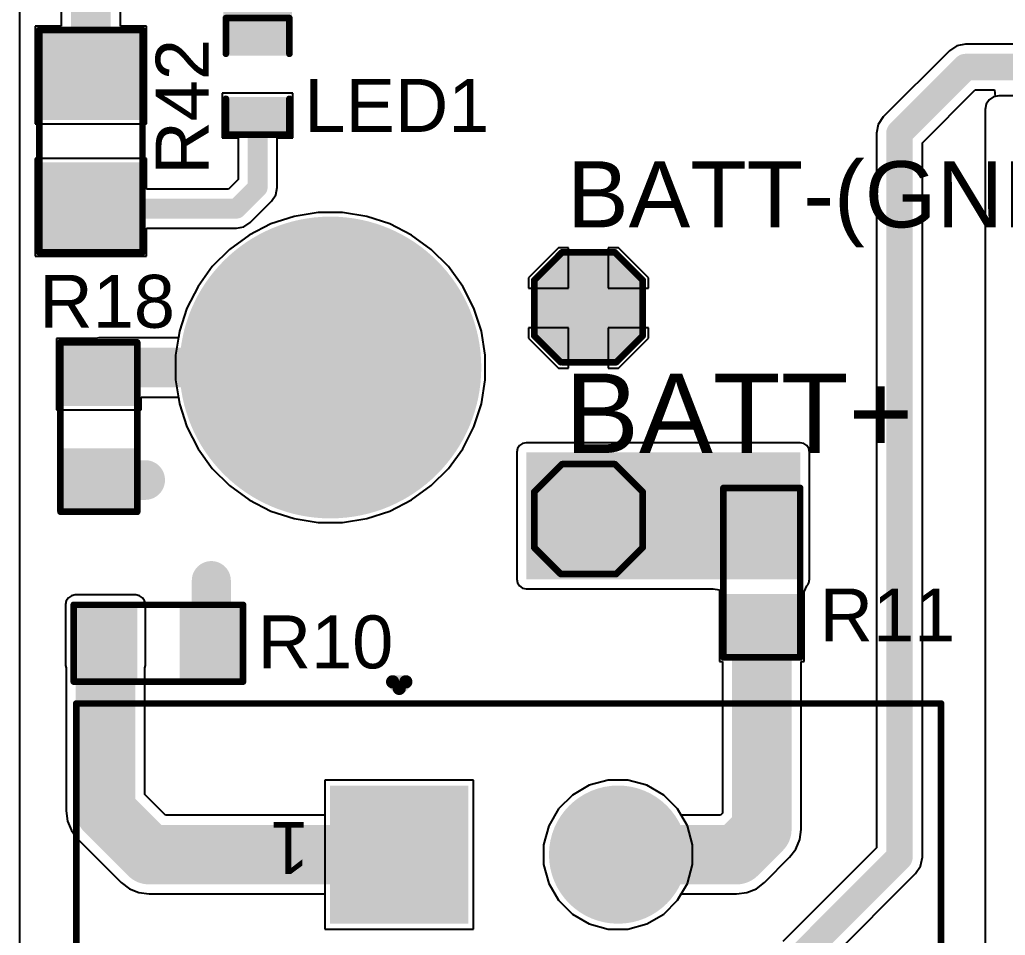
# Model space of a CAD drawing. Header units: millimetres. Extents: x 0 to 215, y 0 to 215.
# Drawn here: x 0.01 to 0.755, y 0.626 to 1.318 of the extents above; entities that cross this region are included whole.
import ezdxf

# ---------------------------------------------------------------- set-up
doc = ezdxf.new("R2010")
doc.units = ezdxf.units.MM
doc.header["$MEASUREMENT"] = 0
for name, color, linetype in [('BottomLayer', 5, 'Continuous'), ('BottomSolder', 6, 'Continuous'), ('MultiLayer', 9, 'Continuous'), ('PadHoleLayer', 156, 'Continuous'), ('TopLayer', 1, 'Continuous'), ('TopOverlay', 2, 'Continuous'), ('TopPaste', 8, 'Continuous'), ('TopSolder', 216, 'Continuous'), ('ViaHoleLayer', 16, 'Continuous')]:
    doc.layers.add(name, color=color, linetype=linetype)
doc.styles.add('Arial', font='', dxfattribs={"height": 0.2})
doc.styles.get('Arial').set_extended_font_data('Arial')

# ---------------------------------------------------------------- blocks, each defined once
blk = doc.blocks.new('0462075004_3')
at = {"layer": 'BottomLayer'}
h = blk.add_hatch(color=5, dxfattribs=at)
edge = h.paths.add_edge_path()
edge.add_arc((-0.08268, 0.07892), 0.04921, 0, 360)
h = blk.add_hatch(color=5, dxfattribs=at)
edge = h.paths.add_edge_path()
edge.add_arc((0.08268, 0.07892), 0.04921, 0, 360)
h = blk.add_hatch(color=5, dxfattribs=at)
edge = h.paths.add_edge_path()
edge.add_arc((-0.08268, -0.08644), 0.04921, 0, 360)
blk.add_hatch(color=5, dxfattribs=at).paths.add_polyline_path([(0.03346, -0.03722), (0.13189, -0.03722), (0.13189, -0.13565), (0.03346, -0.13565)])
at = {"layer": 'BottomSolder'}
h = blk.add_hatch(color=6, dxfattribs=at)
edge = h.paths.add_edge_path()
edge.add_arc((-0.08268, 0.07892), 0.05221, 0, 360)
h = blk.add_hatch(color=6, dxfattribs=at)
edge = h.paths.add_edge_path()
edge.add_arc((0.08268, 0.07892), 0.05221, 0, 360)
h = blk.add_hatch(color=6, dxfattribs=at)
edge = h.paths.add_edge_path()
edge.add_arc((-0.26772, 0.08644), 0.003, 0, 360)
h = blk.add_hatch(color=6, dxfattribs=at)
edge = h.paths.add_edge_path()
edge.add_arc((0.26772, 0.08644), 0.003, 0, 360)
h = blk.add_hatch(color=6, dxfattribs=at)
edge = h.paths.add_edge_path()
edge.add_arc((-0.08268, -0.08644), 0.05221, 0, 360)
blk.add_hatch(color=6, dxfattribs=at).paths.add_polyline_path([(0.03046, -0.03422), (0.13489, -0.03422), (0.13489, -0.13865), (0.03046, -0.13865)])
at = {"layer": 'MultiLayer'}
h = blk.add_hatch(color=9, dxfattribs=at)
edge = h.paths.add_edge_path()
edge.add_arc((-0.08268, 0.07892), 0.04921, 0, 360)
h = blk.add_hatch(color=9, dxfattribs=at)
edge = h.paths.add_edge_path()
edge.add_arc((0.08268, 0.07892), 0.04921, 0, 360)
h = blk.add_hatch(color=9, dxfattribs=at)
edge = h.paths.add_edge_path()
edge.add_arc((-0.08268, -0.08644), 0.04921, 0, 360)
blk.add_hatch(color=9, dxfattribs=at).paths.add_polyline_path([(0.03346, -0.03722), (0.13189, -0.03722), (0.13189, -0.13565), (0.03346, -0.13565)])
at = {"layer": 'PadHoleLayer'}
h = blk.add_hatch(color=156, dxfattribs=at)
edge = h.paths.add_edge_path()
edge.add_arc((-0.26772, 0.08644), 0.05906, 0, 360)
h = blk.add_hatch(color=156, dxfattribs=at)
edge = h.paths.add_edge_path()
edge.add_arc((0.26772, 0.08644), 0.05906, 0, 360)
h = blk.add_hatch(color=156, dxfattribs=at)
edge = h.paths.add_edge_path()
edge.add_arc((-0.08268, 0.07892), 0.03543, 0, 360)
h = blk.add_hatch(color=156, dxfattribs=at)
edge = h.paths.add_edge_path()
edge.add_arc((0.08268, 0.07892), 0.03543, 0, 360)
h = blk.add_hatch(color=156, dxfattribs=at)
edge = h.paths.add_edge_path()
edge.add_arc((-0.08268, -0.08644), 0.03543, 0, 360)
h = blk.add_hatch(color=156, dxfattribs=at)
edge = h.paths.add_edge_path()
edge.add_arc((0.08268, -0.08644), 0.03543, 0, 360)
at = {"layer": 'TopLayer'}
h = blk.add_hatch(color=1, dxfattribs=at)
edge = h.paths.add_edge_path()
edge.add_arc((-0.08268, 0.07892), 0.04921, 0, 360)
h = blk.add_hatch(color=1, dxfattribs=at)
edge = h.paths.add_edge_path()
edge.add_arc((0.08268, 0.07892), 0.04921, 0, 360)
h = blk.add_hatch(color=1, dxfattribs=at)
edge = h.paths.add_edge_path()
edge.add_arc((-0.08268, -0.08644), 0.04921, 0, 360)
blk.add_hatch(color=1, dxfattribs=at).paths.add_polyline_path([(0.03346, -0.03722), (0.13189, -0.03722), (0.13189, -0.13565), (0.03346, -0.13565)])
at = {"layer": 'TopSolder'}
h = blk.add_hatch(color=216, dxfattribs=at)
edge = h.paths.add_edge_path()
edge.add_arc((-0.08268, 0.07892), 0.05221, 0, 360)
h = blk.add_hatch(color=216, dxfattribs=at)
edge = h.paths.add_edge_path()
edge.add_arc((0.08268, 0.07892), 0.05221, 0, 360)
h = blk.add_hatch(color=216, dxfattribs=at)
edge = h.paths.add_edge_path()
edge.add_arc((-0.26772, 0.08644), 0.003, 0, 360)
h = blk.add_hatch(color=216, dxfattribs=at)
edge = h.paths.add_edge_path()
edge.add_arc((0.26772, 0.08644), 0.003, 0, 360)
h = blk.add_hatch(color=216, dxfattribs=at)
edge = h.paths.add_edge_path()
edge.add_arc((-0.08268, -0.08644), 0.05221, 0, 360)
blk.add_hatch(color=216, dxfattribs=at).paths.add_polyline_path([(0.03046, -0.03422), (0.13489, -0.03422), (0.13489, -0.13865), (0.03046, -0.13865)])
at = {"layer": 'TopOverlay'}
for points, const_width in [([(0.32677, 0.23246), (-0.32677, 0.23246)], 0.005), ([(-0.32677, 0.23246), (-0.32677, 0.15833)], 0.005), ([(0.32677, 0.23246), (0.32677, 0.15833)], 0.005), ([(-0.32677, 0.01454), (-0.32677, -0.20061)], 0.005), ([(0.32677, 0.01454), (0.32677, -0.20061)], 0.005), ([(0.32677, -0.20061), (-0.32677, -0.20061)], 0.005), ([(0.08268, -0.212), (0.07768, -0.217)], 0.01), ([(0.08768, -0.217), (0.08268, -0.212)], 0.01), ([(0.08768, -0.217), (0.07768, -0.217)], 0.01)]:
    blk.add_lwpolyline(points, dxfattribs=dict(at, const_width=const_width))
for points, const_width in [([(-0.32802, 0.23246, 1), (-0.32552, 0.23246, 1)], 0.0025), ([(-0.32802, 0.23246, 1), (-0.32552, 0.23246, 1)], 0.0025), ([(0.32552, 0.23246, 1), (0.32802, 0.23246, 1)], 0.0025), ([(0.32552, 0.23246, 1), (0.32802, 0.23246, 1)], 0.0025), ([(-0.32802, 0.15833, 1), (-0.32552, 0.15833, 1)], 0.0025), ([(0.32552, 0.15833, 1), (0.32802, 0.15833, 1)], 0.0025), ([(-0.32802, 0.01454, 1), (-0.32552, 0.01454, 1)], 0.0025), ([(0.32552, 0.01454, 1), (0.32802, 0.01454, 1)], 0.0025), ([(-0.32802, -0.20061, 1), (-0.32552, -0.20061, 1)], 0.0025), ([(-0.32802, -0.20061, 1), (-0.32552, -0.20061, 1)], 0.0025), ([(0.32552, -0.20061, 1), (0.32802, -0.20061, 1)], 0.0025), ([(0.32552, -0.20061, 1), (0.32802, -0.20061, 1)], 0.0025), ([(0.08018, -0.212, 1), (0.08518, -0.212, 1)], 0.005), ([(0.08018, -0.212, 1), (0.08518, -0.212, 1)], 0.005), ([(0.07518, -0.217, 1), (0.08018, -0.217, 1)], 0.005), ([(0.07518, -0.217, 1), (0.08018, -0.217, 1)], 0.005), ([(0.08518, -0.217, 1), (0.09018, -0.217, 1)], 0.005), ([(0.08518, -0.217, 1), (0.09018, -0.217, 1)], 0.005)]:
    blk.add_lwpolyline(points, format="xyb", close=True, dxfattribs=dict(at, const_width=const_width))
blk.add_text('1', height=0.03937, dxfattribs=at).set_placement((0.15087, -0.11113))
blk = doc.blocks.new('R___1206_9')
at = {"layer": 'TopLayer'}
for points in [[(-0.08, 0.035), (-0.02, 0.035), (-0.02, -0.035), (-0.08, -0.035)], [(0.02, 0.035), (0.08, 0.035), (0.08, -0.035), (0.02, -0.035)]]:
    blk.add_hatch(color=1, dxfattribs=at).paths.add_polyline_path(points)
at = {"layer": 'TopPaste'}
for points in [[(-0.08, 0.035), (-0.02, 0.035), (-0.02, -0.035), (-0.08, -0.035)], [(0.02, 0.035), (0.08, 0.035), (0.08, -0.035), (0.02, -0.035)]]:
    blk.add_hatch(color=8, dxfattribs=at).paths.add_polyline_path(points)
at = {"layer": 'TopSolder'}
for points in [[(-0.084, 0.039), (-0.016, 0.039), (-0.016, -0.039), (-0.084, -0.039)], [(0.016, 0.039), (0.084, 0.039), (0.084, -0.039), (0.016, -0.039)]]:
    blk.add_hatch(color=216, dxfattribs=at).paths.add_polyline_path(points)
at = {"layer": 'TopOverlay', "const_width": 0.005}
for points in [[(-0.084, 0.039), (-0.084, -0.039)], [(-0.084, 0.039), (0.084, 0.039)], [(0.084, 0.039), (0.084, -0.039)], [(-0.084, -0.039), (0.084, -0.039)]]:
    blk.add_lwpolyline(points, dxfattribs=at)
at = {"layer": 'TopOverlay', "const_width": 0.0025}
for points in [[(-0.08525, 0.039, 1), (-0.08275, 0.039, 1)], [(-0.08525, 0.039, 1), (-0.08275, 0.039, 1)], [(0.08275, 0.039, 1), (0.08525, 0.039, 1)], [(0.08275, 0.039, 1), (0.08525, 0.039, 1)], [(-0.08525, -0.039, 1), (-0.08275, -0.039, 1)], [(-0.08525, -0.039, 1), (-0.08275, -0.039, 1)], [(0.08275, -0.039, 1), (0.08525, -0.039, 1)], [(0.08275, -0.039, 1), (0.08525, -0.039, 1)]]:
    blk.add_lwpolyline(points, format="xyb", close=True, dxfattribs=at)
blk = doc.blocks.new('R___0805_63')
at = {"layer": 'TopLayer'}
for points in [[(-0.06, 0.025), (-0.02, 0.025), (-0.02, -0.025), (-0.06, -0.025)], [(0.02, 0.025), (0.06, 0.025), (0.06, -0.025), (0.02, -0.025)]]:
    blk.add_hatch(color=1, dxfattribs=at).paths.add_polyline_path(points)
at = {"layer": 'TopPaste'}
for points in [[(-0.06, 0.025), (-0.02, 0.025), (-0.02, -0.025), (-0.06, -0.025)], [(0.02, 0.025), (0.06, 0.025), (0.06, -0.025), (0.02, -0.025)]]:
    blk.add_hatch(color=8, dxfattribs=at).paths.add_polyline_path(points)
at = {"layer": 'TopSolder'}
for points in [[(-0.064, 0.029), (-0.016, 0.029), (-0.016, -0.029), (-0.064, -0.029)], [(0.016, 0.029), (0.064, 0.029), (0.064, -0.029), (0.016, -0.029)]]:
    blk.add_hatch(color=216, dxfattribs=at).paths.add_polyline_path(points)
at = {"layer": 'TopOverlay', "const_width": 0.005}
for points in [[(-0.064, 0.029), (-0.064, -0.029)], [(-0.064, 0.029), (0.064, 0.029)], [(0.064, 0.029), (0.064, -0.029)], [(-0.064, -0.029), (0.064, -0.029)]]:
    blk.add_lwpolyline(points, dxfattribs=at)
at = {"layer": 'TopOverlay', "const_width": 0.0025}
for points in [[(-0.06525, 0.029, 1), (-0.06275, 0.029, 1)], [(-0.06525, 0.029, 1), (-0.06275, 0.029, 1)], [(0.06275, 0.029, 1), (0.06525, 0.029, 1)], [(0.06275, 0.029, 1), (0.06525, 0.029, 1)], [(-0.06525, -0.029, 1), (-0.06275, -0.029, 1)], [(-0.06525, -0.029, 1), (-0.06275, -0.029, 1)], [(0.06275, -0.029, 1), (0.06525, -0.029, 1)], [(0.06275, -0.029, 1), (0.06525, -0.029, 1)]]:
    blk.add_lwpolyline(points, format="xyb", close=True, dxfattribs=at)
blk = doc.blocks.new('R___0805_70')
at = {"layer": 'TopLayer'}
for points in [[(-0.06, 0.025), (-0.02, 0.025), (-0.02, -0.025), (-0.06, -0.025)], [(0.02, 0.025), (0.06, 0.025), (0.06, -0.025), (0.02, -0.025)]]:
    blk.add_hatch(color=1, dxfattribs=at).paths.add_polyline_path(points)
at = {"layer": 'TopPaste'}
for points in [[(-0.06, 0.025), (-0.02, 0.025), (-0.02, -0.025), (-0.06, -0.025)], [(0.02, 0.025), (0.06, 0.025), (0.06, -0.025), (0.02, -0.025)]]:
    blk.add_hatch(color=8, dxfattribs=at).paths.add_polyline_path(points)
at = {"layer": 'TopSolder'}
for points in [[(-0.064, 0.029), (-0.016, 0.029), (-0.016, -0.029), (-0.064, -0.029)], [(0.016, 0.029), (0.064, 0.029), (0.064, -0.029), (0.016, -0.029)]]:
    blk.add_hatch(color=216, dxfattribs=at).paths.add_polyline_path(points)
at = {"layer": 'TopOverlay', "const_width": 0.005}
for points in [[(0.064, 0.029), (-0.064, 0.029)], [(-0.064, -0.029), (-0.064, 0.029)], [(0.064, -0.029), (0.064, 0.029)], [(0.064, -0.029), (-0.064, -0.029)]]:
    blk.add_lwpolyline(points, dxfattribs=at)
at = {"layer": 'TopOverlay', "const_width": 0.0025}
for points in [[(-0.06525, 0.029, 1), (-0.06275, 0.029, 1)], [(-0.06525, 0.029, 1), (-0.06275, 0.029, 1)], [(0.06275, 0.029, 1), (0.06525, 0.029, 1)], [(0.06275, 0.029, 1), (0.06525, 0.029, 1)], [(-0.06525, -0.029, 1), (-0.06275, -0.029, 1)], [(-0.06525, -0.029, 1), (-0.06275, -0.029, 1)], [(0.06275, -0.029, 1), (0.06525, -0.029, 1)], [(0.06275, -0.029, 1), (0.06525, -0.029, 1)]]:
    blk.add_lwpolyline(points, format="xyb", close=True, dxfattribs=at)
blk = doc.blocks.new('R___0805_71')
at = {"layer": 'TopLayer'}
for points in [[(-0.06, 0.025), (-0.02, 0.025), (-0.02, -0.025), (-0.06, -0.025)], [(0.02, 0.025), (0.06, 0.025), (0.06, -0.025), (0.02, -0.025)]]:
    blk.add_hatch(color=1, dxfattribs=at).paths.add_polyline_path(points)
at = {"layer": 'TopPaste'}
for points in [[(-0.06, 0.025), (-0.02, 0.025), (-0.02, -0.025), (-0.06, -0.025)], [(0.02, 0.025), (0.06, 0.025), (0.06, -0.025), (0.02, -0.025)]]:
    blk.add_hatch(color=8, dxfattribs=at).paths.add_polyline_path(points)
at = {"layer": 'TopSolder'}
for points in [[(-0.064, 0.029), (-0.016, 0.029), (-0.016, -0.029), (-0.064, -0.029)], [(0.016, 0.029), (0.064, 0.029), (0.064, -0.029), (0.016, -0.029)]]:
    blk.add_hatch(color=216, dxfattribs=at).paths.add_polyline_path(points)
at = {"layer": 'TopOverlay', "const_width": 0.005}
for points in [[(0.064, 0.029), (-0.064, 0.029)], [(-0.064, 0.029), (-0.064, -0.029)], [(0.064, 0.029), (0.064, -0.029)], [(0.064, -0.029), (-0.064, -0.029)]]:
    blk.add_lwpolyline(points, dxfattribs=at)
at = {"layer": 'TopOverlay', "const_width": 0.0025}
for points in [[(-0.06525, 0.029, 1), (-0.06275, 0.029, 1)], [(-0.06525, 0.029, 1), (-0.06275, 0.029, 1)], [(0.06275, 0.029, 1), (0.06525, 0.029, 1)], [(0.06275, 0.029, 1), (0.06525, 0.029, 1)], [(-0.06525, -0.029, 1), (-0.06275, -0.029, 1)], [(-0.06525, -0.029, 1), (-0.06275, -0.029, 1)], [(0.06275, -0.029, 1), (0.06525, -0.029, 1)], [(0.06275, -0.029, 1), (0.06525, -0.029, 1)]]:
    blk.add_lwpolyline(points, format="xyb", close=True, dxfattribs=at)
blk = doc.blocks.new('4_40_P_______M________H_____89')
at = {"layer": 'BottomLayer'}
h = blk.add_hatch(color=5, dxfattribs=at)
edge = h.paths.add_edge_path()
edge.add_arc((-1.46, 0.86), 0.11, 0, 360)
at = {"layer": 'BottomSolder'}
h = blk.add_hatch(color=6, dxfattribs=at)
edge = h.paths.add_edge_path()
edge.add_arc((-1.46, 0.86), 0.114, 0, 360)
at = {"layer": 'MultiLayer'}
h = blk.add_hatch(color=9, dxfattribs=at)
edge = h.paths.add_edge_path()
edge.add_arc((-1.46, 0.86), 0.11, 0, 360)
at = {"layer": 'PadHoleLayer'}
h = blk.add_hatch(color=156, dxfattribs=at)
edge = h.paths.add_edge_path()
edge.add_arc((-1.46, 0.86), 0.074, 0, 360)
at = {"layer": 'TopLayer'}
h = blk.add_hatch(color=1, dxfattribs=at)
edge = h.paths.add_edge_path()
edge.add_arc((-1.46, 0.86), 0.11, 0, 360)
at = {"layer": 'TopSolder'}
h = blk.add_hatch(color=216, dxfattribs=at)
edge = h.paths.add_edge_path()
edge.add_arc((-1.46, 0.86), 0.114, 0, 360)
blk = doc.blocks.new('LED_0603_93')
at = {"layer": 'TopLayer'}
for points in [[(-0.03937, 0.01969), (-0.01969, 0.01969), (-0.01969, -0.01969), (-0.03937, -0.01969)], [(0.01969, 0.01969), (0.03937, 0.01969), (0.03937, -0.01969), (0.01969, -0.01969)]]:
    blk.add_hatch(color=1, dxfattribs=at).paths.add_polyline_path(points)
at = {"layer": 'TopOverlay'}
blk.add_hatch(color=2, dxfattribs=at).paths.add_polyline_path([(0.044, -0.026), (0.069, -0.026), (0.069, 0.026), (0.044, 0.026)])
at = {"layer": 'TopPaste'}
for points in [[(-0.03937, 0.01969), (-0.01969, 0.01969), (-0.01969, -0.01969), (-0.03937, -0.01969)], [(0.01969, 0.01969), (0.03937, 0.01969), (0.03937, -0.01969), (0.01969, -0.01969)]]:
    blk.add_hatch(color=8, dxfattribs=at).paths.add_polyline_path(points)
at = {"layer": 'TopSolder'}
for points in [[(-0.04337, 0.02369), (-0.01569, 0.02369), (-0.01569, -0.02369), (-0.04337, -0.02369)], [(0.01569, 0.02369), (0.04337, 0.02369), (0.04337, -0.02369), (0.01569, -0.02369)]]:
    blk.add_hatch(color=216, dxfattribs=at).paths.add_polyline_path(points)
at = {"layer": 'TopOverlay', "const_width": 0.005}
for points in [[(-0.044, 0.024), (-0.017, 0.024)], [(-0.044, 0.024), (-0.044, -0.024)], [(0.017, 0.024), (0.044, 0.024)], [(0.044, 0.024), (0.044, -0.024)], [(-0.044, -0.024), (-0.017, -0.024)], [(0.017, -0.024), (0.044, -0.024)]]:
    blk.add_lwpolyline(points, dxfattribs=at)
at = {"layer": 'TopOverlay', "const_width": 0.0025}
for points in [[(-0.04525, 0.024, 1), (-0.04275, 0.024, 1)], [(-0.04525, 0.024, 1), (-0.04275, 0.024, 1)], [(-0.01825, 0.024, 1), (-0.01575, 0.024, 1)], [(0.01575, 0.024, 1), (0.01825, 0.024, 1)], [(0.04275, 0.024, 1), (0.04525, 0.024, 1)], [(0.04275, 0.024, 1), (0.04525, 0.024, 1)], [(-0.04525, -0.024, 1), (-0.04275, -0.024, 1)], [(-0.04525, -0.024, 1), (-0.04275, -0.024, 1)], [(-0.01825, -0.024, 1), (-0.01575, -0.024, 1)], [(0.01575, -0.024, 1), (0.01825, -0.024, 1)], [(0.04275, -0.024, 1), (0.04525, -0.024, 1)], [(0.04275, -0.024, 1), (0.04525, -0.024, 1)]]:
    blk.add_lwpolyline(points, format="xyb", close=True, dxfattribs=at)
blk = doc.blocks.new('T____P______TH_1_8___H_________0_92___137')
at = {"layer": 'BottomLayer'}
blk.add_hatch(color=5, dxfattribs=at).paths.add_polyline_path([(0.01772, 0.03543), (-0.01772, 0.03543), (-0.03543, 0.01772), (-0.03543, -0.01772), (-0.01772, -0.03543), (0.01772, -0.03543), (0.03543, -0.01772), (0.03543, 0.01772)])
at = {"layer": 'BottomSolder'}
blk.add_hatch(color=6, dxfattribs=at).paths.add_polyline_path([(0.01972, 0.03943), (-0.01972, 0.03943), (-0.03943, 0.01972), (-0.03943, -0.01972), (-0.01972, -0.03943), (0.01972, -0.03943), (0.03943, -0.01972), (0.03943, 0.01972)])
at = {"layer": 'MultiLayer'}
blk.add_hatch(color=9, dxfattribs=at).paths.add_polyline_path([(0.01772, 0.03543), (-0.01772, 0.03543), (-0.03543, 0.01772), (-0.03543, -0.01772), (-0.01772, -0.03543), (0.01772, -0.03543), (0.03543, -0.01772), (0.03543, 0.01772)])
at = {"layer": 'PadHoleLayer'}
h = blk.add_hatch(color=156, dxfattribs=at)
edge = h.paths.add_edge_path()
edge.add_arc((0, 0), 0.01811, 0, 360)
at = {"layer": 'TopLayer'}
blk.add_hatch(color=1, dxfattribs=at).paths.add_polyline_path([(0.01772, 0.03543), (-0.01772, 0.03543), (-0.03543, 0.01772), (-0.03543, -0.01772), (-0.01772, -0.03543), (0.01772, -0.03543), (0.03543, -0.01772), (0.03543, 0.01772)])
at = {"layer": 'TopSolder'}
blk.add_hatch(color=216, dxfattribs=at).paths.add_polyline_path([(0.01972, 0.03943), (-0.01972, 0.03943), (-0.03943, 0.01972), (-0.03943, -0.01972), (-0.01972, -0.03943), (0.01972, -0.03943), (0.03943, -0.01972), (0.03943, 0.01972)])
at = {"layer": 'TopOverlay', "const_width": 0.005}
for points in [[(-0.041, 0.021), (-0.02, 0.042)], [(-0.02, 0.042), (0.02, 0.042)], [(0.02, 0.042), (0.041, 0.021)], [(-0.041, -0.021), (-0.041, 0.021)], [(0.041, -0.021), (0.041, 0.021)], [(-0.041, -0.021), (-0.021, -0.041)], [(0.021, -0.041), (0.041, -0.021)], [(-0.02, -0.041), (0.021, -0.041)]]:
    blk.add_lwpolyline(points, dxfattribs=at)
at = {"layer": 'TopOverlay', "const_width": 0.0025}
for points in [[(-0.02125, 0.042, 1), (-0.01875, 0.042, 1)], [(-0.02125, 0.042, 1), (-0.01875, 0.042, 1)], [(0.01875, 0.042, 1), (0.02125, 0.042, 1)], [(0.01875, 0.042, 1), (0.02125, 0.042, 1)], [(-0.04225, 0.021, 1), (-0.03975, 0.021, 1)], [(-0.04225, 0.021, 1), (-0.03975, 0.021, 1)], [(0.03975, 0.021, 1), (0.04225, 0.021, 1)], [(0.03975, 0.021, 1), (0.04225, 0.021, 1)], [(-0.04225, -0.021, 1), (-0.03975, -0.021, 1)], [(-0.04225, -0.021, 1), (-0.03975, -0.021, 1)], [(0.03975, -0.021, 1), (0.04225, -0.021, 1)], [(0.03975, -0.021, 1), (0.04225, -0.021, 1)], [(-0.02225, -0.041, 1), (-0.01975, -0.041, 1)], [(-0.02125, -0.041, 1), (-0.01875, -0.041, 1)], [(0.01975, -0.041, 1), (0.02225, -0.041, 1)], [(0.01975, -0.041, 1), (0.02225, -0.041, 1)]]:
    blk.add_lwpolyline(points, format="xyb", close=True, dxfattribs=at)
blk = doc.blocks.new('T____P______TH_1_8___H_________0_92___139')
at = {"layer": 'BottomLayer'}
blk.add_hatch(color=5, dxfattribs=at).paths.add_polyline_path([(0.01772, 0.03543), (-0.01772, 0.03543), (-0.03543, 0.01772), (-0.03543, -0.01772), (-0.01772, -0.03543), (0.01772, -0.03543), (0.03543, -0.01772), (0.03543, 0.01772)])
at = {"layer": 'BottomSolder'}
blk.add_hatch(color=6, dxfattribs=at).paths.add_polyline_path([(0.01972, 0.03943), (-0.01972, 0.03943), (-0.03943, 0.01972), (-0.03943, -0.01972), (-0.01972, -0.03943), (0.01972, -0.03943), (0.03943, -0.01972), (0.03943, 0.01972)])
at = {"layer": 'MultiLayer'}
blk.add_hatch(color=9, dxfattribs=at).paths.add_polyline_path([(0.01772, 0.03543), (-0.01772, 0.03543), (-0.03543, 0.01772), (-0.03543, -0.01772), (-0.01772, -0.03543), (0.01772, -0.03543), (0.03543, -0.01772), (0.03543, 0.01772)])
at = {"layer": 'PadHoleLayer'}
h = blk.add_hatch(color=156, dxfattribs=at)
edge = h.paths.add_edge_path()
edge.add_arc((0, 0), 0.01811, 0, 360)
at = {"layer": 'TopLayer'}
blk.add_hatch(color=1, dxfattribs=at).paths.add_polyline_path([(0.01772, 0.03543), (-0.01772, 0.03543), (-0.03543, 0.01772), (-0.03543, -0.01772), (-0.01772, -0.03543), (0.01772, -0.03543), (0.03543, -0.01772), (0.03543, 0.01772)])
at = {"layer": 'TopSolder'}
blk.add_hatch(color=216, dxfattribs=at).paths.add_polyline_path([(0.01972, 0.03943), (-0.01972, 0.03943), (-0.03943, 0.01972), (-0.03943, -0.01972), (-0.01972, -0.03943), (0.01972, -0.03943), (0.03943, -0.01972), (0.03943, 0.01972)])
at = {"layer": 'TopOverlay', "const_width": 0.005}
for points in [[(-0.041, 0.021), (-0.02, 0.042)], [(-0.02, 0.042), (0.02, 0.042)], [(0.02, 0.042), (0.041, 0.021)], [(-0.041, -0.021), (-0.041, 0.021)], [(0.041, -0.021), (0.041, 0.021)], [(-0.041, -0.021), (-0.021, -0.041)], [(0.021, -0.041), (0.041, -0.021)], [(-0.02, -0.041), (0.021, -0.041)]]:
    blk.add_lwpolyline(points, dxfattribs=at)
at = {"layer": 'TopOverlay', "const_width": 0.0025}
for points in [[(-0.02125, 0.042, 1), (-0.01875, 0.042, 1)], [(-0.02125, 0.042, 1), (-0.01875, 0.042, 1)], [(0.01875, 0.042, 1), (0.02125, 0.042, 1)], [(0.01875, 0.042, 1), (0.02125, 0.042, 1)], [(-0.04225, 0.021, 1), (-0.03975, 0.021, 1)], [(-0.04225, 0.021, 1), (-0.03975, 0.021, 1)], [(0.03975, 0.021, 1), (0.04225, 0.021, 1)], [(0.03975, 0.021, 1), (0.04225, 0.021, 1)], [(-0.04225, -0.021, 1), (-0.03975, -0.021, 1)], [(-0.04225, -0.021, 1), (-0.03975, -0.021, 1)], [(0.03975, -0.021, 1), (0.04225, -0.021, 1)], [(0.03975, -0.021, 1), (0.04225, -0.021, 1)], [(-0.02225, -0.041, 1), (-0.01975, -0.041, 1)], [(-0.02125, -0.041, 1), (-0.01875, -0.041, 1)], [(0.01975, -0.041, 1), (0.02225, -0.041, 1)], [(0.01975, -0.041, 1), (0.02225, -0.041, 1)]]:
    blk.add_lwpolyline(points, format="xyb", close=True, dxfattribs=at)

msp = doc.modelspace()

# ---------------------------------------------------------------- hatches: boundary and pattern name
at = {"layer": 'BottomLayer'}
h = msp.add_hatch(color=5, dxfattribs=at)
edge = h.paths.add_edge_path()
edge.add_arc((0.105, 0.97), 0.01181, 0, 360)
h = msp.add_hatch(color=5, dxfattribs=at)
edge = h.paths.add_edge_path()
edge.add_arc((0.155, 0.894), 0.01181, 0, 360)
at = {"layer": 'TopLayer'}
for points in [[(0.393, 0.895), (0.6, 0.895), (0.6, 0.991), (0.393, 0.991)], [(0.565, 0.917), (0.596, 0.917), (0.596, 0.962), (0.565, 0.962)], [(0.052, 0.83), (0.098, 0.83), (0.098, 0.876), (0.052, 0.876)]]:
    msp.add_hatch(color=1, dxfattribs=at).paths.add_polyline_path(points)
h = msp.add_hatch(color=1, dxfattribs=at)
edge = h.paths.add_edge_path()
edge.add_arc((0.105, 0.97), 0.01181, 0, 360)
h = msp.add_hatch(color=1, dxfattribs=at)
edge = h.paths.add_edge_path()
edge.add_arc((0.155, 0.894), 0.01181, 0, 360)
at = {"layer": 'ViaHoleLayer'}
h = msp.add_hatch(color=16, dxfattribs=at)
edge = h.paths.add_edge_path()
edge.add_arc((0.105, 0.97), 0.00591, 0, 360)
h = msp.add_hatch(color=16, dxfattribs=at)
edge = h.paths.add_edge_path()
edge.add_arc((0.155, 0.894), 0.00591, 0, 360)

# ---------------------------------------------------------------- linework, layer by layer
at = {"layer": 'BottomLayer'}
for p, q in [((0.0102, 0.0102), (0.0102, 3.2398)), ((0.71837, 1.29801), (0.71274, 1.29426)), ((0.725, 1.29933), (0.71837, 1.29801)), ((2.56081, 1.29933), (0.725, 1.29933)), ((0.71274, 1.29426), (0.66274, 1.24426)), ((0.69233, 1.22482), (0.73218, 1.26467)), ((0.73218, 1.26467), (0.74685, 1.26467)), ((0.7461, 1.25942), (0.74279, 1.25721)), ((0.74734, 1.25967), (0.7461, 1.25942)), ((0.74685, 1.26467), (0.74734, 1.25967)), ((0.74058, 1.2539), (0.7398, 1.25)), ((0.74279, 1.25721), (0.74058, 1.2539)), ((0.66274, 1.24426), (0.65899, 1.23863)), ((0.7398, 1.25), (0.7398, 0.16647)), ((0.65899, 1.23863), (0.65767, 1.232)), ((0.65767, 1.232), (0.65767, 0.69218)), ((0.69233, 0.685), (0.69233, 1.22482)), ((0.23579, 1.172), (0.2176, 1.16912)), ((0.25421, 1.172), (0.23579, 1.172)), ((0.2724, 1.16912), (0.25421, 1.172)), ((0.20009, 1.16343), (0.18368, 1.15507)), ((0.2176, 1.16912), (0.20009, 1.16343)), ((0.28991, 1.16343), (0.2724, 1.16912)), ((0.30632, 1.15507), (0.28991, 1.16343)), ((0.18368, 1.15507), (0.16878, 1.14424)), ((0.32122, 1.14424), (0.30632, 1.15507)), ((0.16878, 1.14424), (0.15576, 1.13122)), ((0.33424, 1.13122), (0.32122, 1.14424)), ((0.41728, 1.14543), (0.39457, 1.12272)), ((0.425, 1.14543), (0.41728, 1.14543)), ((0.425, 1.115), (0.425, 1.14543)), ((0.46272, 1.14543), (0.455, 1.14543)), ((0.455, 1.14543), (0.455, 1.115)), ((0.48543, 1.12272), (0.46272, 1.14543)), ((0.15576, 1.13122), (0.14493, 1.11632)), ((0.34507, 1.11632), (0.33424, 1.13122)), ((0.39457, 1.12272), (0.39457, 1.115)), ((0.48543, 1.115), (0.48543, 1.12272)), ((0.14493, 1.11632), (0.13657, 1.09991)), ((0.35343, 1.09991), (0.34507, 1.11632)), ((0.39457, 1.115), (0.425, 1.115)), ((0.455, 1.115), (0.48543, 1.115)), ((0.13657, 1.09991), (0.13088, 1.0824)), ((0.35912, 1.0824), (0.35343, 1.09991)), ((0.13088, 1.0824), (0.128, 1.06421)), ((0.362, 1.06421), (0.35912, 1.0824)), ((0.425, 1.085), (0.39457, 1.085)), ((0.39457, 1.085), (0.39457, 1.07728)), ((0.425, 1.05457), (0.425, 1.085)), ((0.48543, 1.085), (0.455, 1.085)), ((0.455, 1.085), (0.455, 1.05457)), ((0.48543, 1.07728), (0.48543, 1.085)), ((0.39457, 1.07728), (0.41728, 1.05457)), ((0.46272, 1.05457), (0.48543, 1.07728)), ((0.128, 1.06421), (0.128, 1.04579)), ((0.362, 1.04579), (0.362, 1.06421)), ((0.41728, 1.05457), (0.425, 1.05457)), ((0.455, 1.05457), (0.46272, 1.05457)), ((0.128, 1.04579), (0.13088, 1.0276)), ((0.35912, 1.0276), (0.362, 1.04579)), ((0.13088, 1.0276), (0.13657, 1.01009)), ((0.35343, 1.01009), (0.35912, 1.0276)), ((0.13657, 1.01009), (0.14493, 0.99368)), ((0.34507, 0.99368), (0.35343, 1.01009)), ((0.14493, 0.99368), (0.15576, 0.97878)), ((0.33424, 0.97878), (0.34507, 0.99368)), ((0.15576, 0.97878), (0.16878, 0.96576)), ((0.32122, 0.96576), (0.33424, 0.97878)), ((0.41878, 0.98243), (0.39757, 0.96122)), ((0.46122, 0.98243), (0.41878, 0.98243)), ((0.48243, 0.96122), (0.46122, 0.98243)), ((0.16878, 0.96576), (0.18368, 0.95493)), ((0.30632, 0.95493), (0.32122, 0.96576)), ((0.39757, 0.96122), (0.39757, 0.91878)), ((0.48243, 0.91878), (0.48243, 0.96122)), ((0.18368, 0.95493), (0.20009, 0.94657)), ((0.28991, 0.94657), (0.30632, 0.95493)), ((0.20009, 0.94657), (0.2176, 0.94088)), ((0.2724, 0.94088), (0.28991, 0.94657)), ((0.2176, 0.94088), (0.23579, 0.938)), ((0.25421, 0.938), (0.2724, 0.94088)), ((0.23579, 0.938), (0.25421, 0.938)), ((0.39757, 0.91878), (0.41878, 0.89757)), ((0.46122, 0.89757), (0.48243, 0.91878)), ((0.41878, 0.89757), (0.46122, 0.89757)), ((0.35321, 0.74321), (0.24079, 0.74321)), ((0.24079, 0.74321), (0.24079, 0.63079)), ((0.35321, 0.63079), (0.35321, 0.74321)), ((0.44066, 0.73938), (0.42784, 0.73198)), ((0.45495, 0.74321), (0.44066, 0.73938)), ((0.46975, 0.74321), (0.45495, 0.74321)), ((0.48405, 0.73938), (0.46975, 0.74321)), ((0.49687, 0.73198), (0.48405, 0.73938)), ((0.42784, 0.73198), (0.41737, 0.72152)), ((0.50734, 0.72152), (0.49687, 0.73198)), ((0.41737, 0.72152), (0.40997, 0.7087)), ((0.51474, 0.7087), (0.50734, 0.72152)), ((0.40997, 0.7087), (0.40614, 0.6944)), ((0.51857, 0.6944), (0.51474, 0.7087)), ((0.40614, 0.6944), (0.40614, 0.6796)), ((0.51857, 0.6796), (0.51857, 0.6944)), ((0.65767, 0.69218), (0.58682, 0.62133)), ((0.40614, 0.6796), (0.40997, 0.6653)), ((0.51474, 0.6653), (0.51857, 0.6796)), ((0.68726, 0.67274), (0.69101, 0.67837)), ((0.69101, 0.67837), (0.69233, 0.685)), ((0.60626, 0.59174), (0.68726, 0.67274)), ((0.40997, 0.6653), (0.41737, 0.65248)), ((0.50734, 0.65248), (0.51474, 0.6653)), ((0.41737, 0.65248), (0.42784, 0.64202)), ((0.49687, 0.64202), (0.50734, 0.65248)), ((0.42784, 0.64202), (0.44066, 0.63462)), ((0.48405, 0.63462), (0.49687, 0.64202)), ((0.44066, 0.63462), (0.45495, 0.63079)), ((0.46975, 0.63079), (0.48405, 0.63462)), ((0.24079, 0.63079), (0.35321, 0.63079)), ((0.45495, 0.63079), (0.46975, 0.63079))]:
    msp.add_line(p, q, dxfattribs=at)
at = {"layer": 'BottomLayer', "const_width": 0.02}
for points in [[(0.675, 1.232), (0.725, 1.282)], [(0.725, 1.282), (2.963, 1.282)], [(0.675, 0.685), (0.675, 1.232)], [(0.594, 0.604), (0.675, 0.685)]]:
    msp.add_lwpolyline(points, dxfattribs=at)
at = {"layer": 'BottomLayer', "const_width": 0.01}
for points in [[(0.72, 1.282, 1), (0.73, 1.282, 1)], [(0.72, 1.282, 1), (0.73, 1.282, 1)], [(0.67, 1.232, 1), (0.68, 1.232, 1)], [(0.67, 1.232, 1), (0.68, 1.232, 1)], [(0.67, 0.685, 1), (0.68, 0.685, 1)], [(0.67, 0.685, 1), (0.68, 0.685, 1)]]:
    msp.add_lwpolyline(points, format="xyb", close=True, dxfattribs=at)
at = {"layer": 'TopLayer'}
for p, q in [((0.0102, 0.0102), (0.0102, 2.13807)), ((0.04157, 1.394), (0.04157, 1.313)), ((0.08643, 1.313), (0.08643, 1.38471)), ((0.04157, 1.313), (0.022, 1.313)), ((0.022, 1.313), (0.022, 1.239)), ((0.106, 1.313), (0.08643, 1.313)), ((0.106, 1.239), (0.106, 1.313)), ((0.21668, 1.26232), (0.16331, 1.26232)), ((0.16331, 1.26232), (0.16331, 1.22863)), ((0.21668, 1.22863), (0.21668, 1.26232)), ((0.7461, 1.25942), (0.74279, 1.25721)), ((0.75, 1.2602), (0.7461, 1.25942)), ((2.39686, 1.2602), (0.75, 1.2602)), ((0.74058, 1.2539), (0.7398, 1.25)), ((0.74279, 1.25721), (0.74058, 1.2539)), ((0.7398, 1.25), (0.7398, 0.16647)), ((0.022, 1.239), (0.106, 1.239)), ((0.16331, 1.22863), (0.17522, 1.22863)), ((0.17522, 1.22863), (0.17522, 1.19712)), ((0.20478, 1.191), (0.20478, 1.22863)), ((0.20478, 1.22863), (0.21668, 1.22863)), ((0.106, 1.213), (0.022, 1.213)), ((0.022, 1.213), (0.022, 1.139)), ((0.106, 1.18978), (0.106, 1.213)), ((0.17522, 1.19712), (0.16788, 1.18978)), ((0.16788, 1.18978), (0.106, 1.18978)), ((0.20045, 1.18055), (0.20366, 1.18534)), ((0.20366, 1.18534), (0.20478, 1.191)), ((0.18445, 1.16455), (0.20045, 1.18055)), ((0.23579, 1.172), (0.2176, 1.16912)), ((0.25421, 1.172), (0.23579, 1.172)), ((0.2724, 1.16912), (0.25421, 1.172)), ((0.17966, 1.16134), (0.18445, 1.16455)), ((0.20009, 1.16343), (0.18368, 1.15507)), ((0.2176, 1.16912), (0.20009, 1.16343)), ((0.28991, 1.16343), (0.2724, 1.16912)), ((0.30632, 1.15507), (0.28991, 1.16343)), ((0.106, 1.139), (0.106, 1.16022)), ((0.106, 1.16022), (0.174, 1.16022)), ((0.18368, 1.15507), (0.16878, 1.14424)), ((0.174, 1.16022), (0.17966, 1.16134)), ((0.32122, 1.14424), (0.30632, 1.15507)), ((0.16878, 1.14424), (0.15576, 1.13122)), ((0.33424, 1.13122), (0.32122, 1.14424)), ((0.41728, 1.14543), (0.39457, 1.12272)), ((0.425, 1.14543), (0.41728, 1.14543)), ((0.425, 1.115), (0.425, 1.14543)), ((0.46272, 1.14543), (0.455, 1.14543)), ((0.455, 1.14543), (0.455, 1.115)), ((0.48543, 1.12272), (0.46272, 1.14543)), ((0.022, 1.139), (0.106, 1.139)), ((0.15576, 1.13122), (0.14493, 1.11632)), ((0.34507, 1.11632), (0.33424, 1.13122)), ((0.39457, 1.12272), (0.39457, 1.115)), ((0.48543, 1.115), (0.48543, 1.12272)), ((0.14493, 1.11632), (0.13657, 1.09991)), ((0.35343, 1.09991), (0.34507, 1.11632)), ((0.39457, 1.115), (0.425, 1.115)), ((0.455, 1.115), (0.48543, 1.115)), ((0.13657, 1.09991), (0.13088, 1.0824)), ((0.35912, 1.0824), (0.35343, 1.09991)), ((0.13088, 1.0824), (0.13009, 1.07743)), ((0.362, 1.06421), (0.35912, 1.0824)), ((0.425, 1.085), (0.39457, 1.085)), ((0.39457, 1.085), (0.39457, 1.07728)), ((0.425, 1.05457), (0.425, 1.085)), ((0.48543, 1.085), (0.455, 1.085)), ((0.455, 1.085), (0.455, 1.05457)), ((0.48543, 1.07728), (0.48543, 1.085)), ((0.06783, 1.077), (0.038, 1.077)), ((0.038, 1.077), (0.038, 1.023)), ((0.07, 1.07743), (0.06783, 1.077)), ((0.13009, 1.07743), (0.07, 1.07743)), ((0.39457, 1.07728), (0.41728, 1.05457)), ((0.46272, 1.05457), (0.48543, 1.07728)), ((0.362, 1.04579), (0.362, 1.06421)), ((0.41728, 1.05457), (0.425, 1.05457)), ((0.455, 1.05457), (0.46272, 1.05457)), ((0.35912, 1.0276), (0.362, 1.04579)), ((0.102, 1.023), (0.102, 1.03257)), ((0.102, 1.03257), (0.13009, 1.03257)), ((0.13009, 1.03257), (0.13088, 1.0276)), ((0.038, 1.023), (0.102, 1.023)), ((0.13088, 1.0276), (0.13657, 1.01009)), ((0.35343, 1.01009), (0.35912, 1.0276)), ((0.13657, 1.01009), (0.14493, 0.99368)), ((0.34507, 0.99368), (0.35343, 1.01009)), ((0.393, 0.99814), (0.39027, 0.99759)), ((0.6, 0.99814), (0.393, 0.99814)), ((0.60273, 0.99759), (0.6, 0.99814)), ((0.14493, 0.99368), (0.15576, 0.97878)), ((0.33424, 0.97878), (0.34507, 0.99368)), ((0.38641, 0.99373), (0.38586, 0.991)), ((0.38586, 0.991), (0.38586, 0.895)), ((0.38795, 0.99605), (0.38641, 0.99373)), ((0.39027, 0.99759), (0.38795, 0.99605)), ((0.60505, 0.99605), (0.60273, 0.99759)), ((0.60659, 0.99373), (0.60505, 0.99605)), ((0.60714, 0.991), (0.60659, 0.99373)), ((0.60714, 0.895), (0.60714, 0.991)), ((0.15576, 0.97878), (0.16878, 0.96576)), ((0.32122, 0.96576), (0.33424, 0.97878)), ((0.16878, 0.96576), (0.18368, 0.95493)), ((0.30632, 0.95493), (0.32122, 0.96576)), ((0.18368, 0.95493), (0.20009, 0.94657)), ((0.28991, 0.94657), (0.30632, 0.95493)), ((0.20009, 0.94657), (0.2176, 0.94088)), ((0.2724, 0.94088), (0.28991, 0.94657)), ((0.2176, 0.94088), (0.23579, 0.938)), ((0.25421, 0.938), (0.2724, 0.94088)), ((0.23579, 0.938), (0.25421, 0.938)), ((0.38586, 0.895), (0.38641, 0.89227)), ((0.60659, 0.89227), (0.60714, 0.895)), ((0.38641, 0.89227), (0.38795, 0.88995)), ((0.38795, 0.88995), (0.39027, 0.88841)), ((0.39027, 0.88841), (0.393, 0.88786)), ((0.393, 0.88786), (0.53436, 0.88786)), ((0.53436, 0.88786), (0.539, 0.887)), ((0.539, 0.887), (0.539, 0.88286)), ((0.603, 0.88565), (0.60505, 0.88995)), ((0.60505, 0.88995), (0.60567, 0.89089)), ((0.60567, 0.89089), (0.60659, 0.89227)), ((0.04695, 0.88105), (0.04541, 0.87873)), ((0.04927, 0.88259), (0.04695, 0.88105)), ((0.052, 0.88314), (0.04927, 0.88259)), ((0.098, 0.88314), (0.052, 0.88314)), ((0.10073, 0.88259), (0.098, 0.88314)), ((0.10305, 0.88105), (0.10073, 0.88259)), ((0.10459, 0.87873), (0.10305, 0.88105)), ((0.539, 0.88286), (0.539, 0.833)), ((0.603, 0.833), (0.603, 0.88565)), ((0.04541, 0.87873), (0.04486, 0.876)), ((0.04486, 0.876), (0.04486, 0.83)), ((0.10514, 0.876), (0.10459, 0.87873)), ((0.10514, 0.83), (0.10514, 0.876)), ((0.04486, 0.83), (0.04525, 0.82808)), ((0.04525, 0.82808), (0.04525, 0.72)), ((0.10475, 0.82808), (0.10514, 0.83)), ((0.10475, 0.73232), (0.10475, 0.82808)), ((0.539, 0.833), (0.54125, 0.833)), ((0.54125, 0.833), (0.54125, 0.71832)), ((0.60075, 0.706), (0.60075, 0.833)), ((0.60075, 0.833), (0.603, 0.833)), ((0.35321, 0.74321), (0.24079, 0.74321)), ((0.24079, 0.74321), (0.24079, 0.71675)), ((0.35321, 0.63079), (0.35321, 0.74321)), ((0.44066, 0.73938), (0.42784, 0.73198)), ((0.45495, 0.74321), (0.44066, 0.73938)), ((0.46975, 0.74321), (0.45495, 0.74321)), ((0.48405, 0.73938), (0.46975, 0.74321)), ((0.49687, 0.73198), (0.48405, 0.73938)), ((0.12032, 0.71675), (0.10475, 0.73232)), ((0.42784, 0.73198), (0.41737, 0.72152)), ((0.50734, 0.72152), (0.49687, 0.73198)), ((0.04525, 0.72), (0.04626, 0.7123)), ((0.24079, 0.71675), (0.12032, 0.71675)), ((0.41737, 0.72152), (0.40997, 0.7087)), ((0.51008, 0.71675), (0.50734, 0.72152)), ((0.53968, 0.71675), (0.51008, 0.71675)), ((0.54125, 0.71832), (0.53968, 0.71675)), ((0.04626, 0.7123), (0.04923, 0.70512)), ((0.40997, 0.7087), (0.40614, 0.6944)), ((0.04923, 0.70512), (0.05396, 0.69896)), ((0.59974, 0.6983), (0.60075, 0.706)), ((0.60075, 0.706), (0.60075, 0.706)), ((0.05396, 0.69896), (0.08696, 0.66596)), ((0.40614, 0.6944), (0.40614, 0.6796)), ((0.59677, 0.69112), (0.59974, 0.6983)), ((0.59204, 0.68496), (0.59677, 0.69112)), ((0.40614, 0.6796), (0.40997, 0.6653)), ((0.57304, 0.66596), (0.59204, 0.68496)), ((0.59204, 0.68496), (0.59204, 0.68496)), ((0.08696, 0.66596), (0.08696, 0.66596)), ((0.08696, 0.66596), (0.09312, 0.66123)), ((0.40997, 0.6653), (0.41737, 0.65248)), ((0.56688, 0.66123), (0.57304, 0.66596)), ((0.09312, 0.66123), (0.1003, 0.65826)), ((0.1003, 0.65826), (0.108, 0.65725)), ((0.108, 0.65725), (0.24079, 0.65725)), ((0.24079, 0.65725), (0.24079, 0.63079)), ((0.50734, 0.65248), (0.51008, 0.65725)), ((0.51008, 0.65725), (0.552, 0.65725)), ((0.552, 0.65725), (0.5597, 0.65826)), ((0.5597, 0.65826), (0.56688, 0.66123)), ((0.41737, 0.65248), (0.42784, 0.64202)), ((0.49687, 0.64202), (0.50734, 0.65248)), ((0.42784, 0.64202), (0.44066, 0.63462)), ((0.48405, 0.63462), (0.49687, 0.64202)), ((0.44066, 0.63462), (0.45495, 0.63079)), ((0.46975, 0.63079), (0.48405, 0.63462)), ((0.24079, 0.63079), (0.35321, 0.63079)), ((0.45495, 0.63079), (0.46975, 0.63079))]:
    msp.add_line(p, q, dxfattribs=at)
for points, const_width in [([(0.064, 1.276), (0.064, 1.394)], 0.03), ([(0.19, 1.30453), (0.19, 1.37)], 0.012), ([(0.19, 1.191), (0.19, 1.24547)], 0.015), ([(0.174, 1.175), (0.19, 1.191)], 0.015), ([(0.07, 1.175), (0.174, 1.175)], 0.015), ([(0.07, 1.05331), (0.07, 1.055)], 0.03), ([(0.07, 1.055), (0.245, 1.055)], 0.03), ([(0.07, 0.97), (0.105, 0.97)], 0.03), ([(0.44, 0.94), (0.44069, 0.93931)], 0.045), ([(0.44069, 0.93931), (0.571, 0.93931)], 0.045), ([(0.155, 0.84669), (0.155, 0.894)], 0.02953), ([(0.571, 0.706), (0.571, 0.856)], 0.045), ([(0.075, 0.72), (0.075, 0.84669)], 0.045), ([(0.075, 0.72), (0.108, 0.687)], 0.045), ([(0.552, 0.687), (0.571, 0.706)], 0.045), ([(0.108, 0.687), (0.297, 0.687)], 0.045), ([(0.46235, 0.687), (0.552, 0.687)], 0.045)]:
    msp.add_lwpolyline(points, dxfattribs=dict(at, const_width=const_width))
for points, const_width in [([(0.187, 1.30453, 1), (0.193, 1.30453, 1)], 0.006), ([(0.0565, 1.276, 1), (0.0715, 1.276, 1)], 0.015), ([(0.18625, 1.24547, 1), (0.19375, 1.24547, 1)], 0.0075), ([(0.18625, 1.191, 1), (0.19375, 1.191, 1)], 0.0075), ([(0.18625, 1.191, 1), (0.19375, 1.191, 1)], 0.0075), ([(0.06625, 1.175, 1), (0.07375, 1.175, 1)], 0.0075), ([(0.17025, 1.175, 1), (0.17775, 1.175, 1)], 0.0075), ([(0.17025, 1.175, 1), (0.17775, 1.175, 1)], 0.0075), ([(0.0625, 1.055, 1), (0.0775, 1.055, 1)], 0.015), ([(0.0625, 1.055, 1), (0.0775, 1.055, 1)], 0.015), ([(0.0625, 1.05331, 1), (0.0775, 1.05331, 1)], 0.015), ([(0.2375, 1.055, 1), (0.2525, 1.055, 1)], 0.015), ([(0.0625, 0.97, 1), (0.0775, 0.97, 1)], 0.015), ([(0.0975, 0.97, 1), (0.1125, 0.97, 1)], 0.015), ([(0.42875, 0.94, 1), (0.45125, 0.94, 1)], 0.0225), ([(0.42944, 0.93931, 1), (0.45194, 0.93931, 1)], 0.0225), ([(0.42944, 0.93931, 1), (0.45194, 0.93931, 1)], 0.0225), ([(0.55975, 0.93931, 1), (0.58225, 0.93931, 1)], 0.0225), ([(0.14762, 0.894, 1), (0.16238, 0.894, 1)], 0.01476), ([(0.55975, 0.856, 1), (0.58225, 0.856, 1)], 0.0225), ([(0.06375, 0.84669, 1), (0.08625, 0.84669, 1)], 0.0225), ([(0.14762, 0.84669, 1), (0.16238, 0.84669, 1)], 0.01476), ([(0.06375, 0.72, 1), (0.08625, 0.72, 1)], 0.0225), ([(0.06375, 0.72, 1), (0.08625, 0.72, 1)], 0.0225), ([(0.55975, 0.706, 1), (0.58225, 0.706, 1)], 0.0225), ([(0.55975, 0.706, 1), (0.58225, 0.706, 1)], 0.0225), ([(0.09675, 0.687, 1), (0.11925, 0.687, 1)], 0.0225), ([(0.09675, 0.687, 1), (0.11925, 0.687, 1)], 0.0225), ([(0.28575, 0.687, 1), (0.30825, 0.687, 1)], 0.0225), ([(0.4511, 0.687, 1), (0.4736, 0.687, 1)], 0.0225), ([(0.54075, 0.687, 1), (0.56325, 0.687, 1)], 0.0225), ([(0.54075, 0.687, 1), (0.56325, 0.687, 1)], 0.0225)]:
    msp.add_lwpolyline(points, format="xyb", close=True, dxfattribs=dict(at, const_width=const_width))

# ---------------------------------------------------------------- block references
for name, p, rotation in [('LED_0603_93', (0.19, 1.275), 90), ('R___1206_9', (0.064, 1.226), 90), ('R___0805_63', (0.07, 1.01), 90), ('R___0805_70', (0.571, 0.9), 270), ('R___0805_71', (0.115, 0.84669), 180), ('0462075004_3', (0.37968, 0.60056), 180)]:
    msp.add_blockref(name, p, dxfattribs=dict(rotation=rotation))
for name, p in [('4_40_P_______M________H_____89', (1.705, 0.195)), ('T____P______TH_1_8___H_________0_92___139', (0.44, 1.1)), ('T____P______TH_1_8___H_________0_92___137', (0.44, 0.94))]:
    msp.add_blockref(name, p)

# ---------------------------------------------------------------- texts
at = {"layer": 'TopOverlay', "style": 'Arial'}
msp.add_text('R42', height=0.04, rotation=90, dxfattribs=at).set_placement((0.15299, 1.20068))
for s, height, p in [('LED1', 0.04, (0.22535, 1.23301)), ('BATT-(GND)', 0.05, (0.42378, 1.16085)), ('R18', 0.04, (0.02502, 1.08501)), ('BATT+', 0.06, (0.42228, 0.99043)), ('R11', 0.04, (0.61468, 0.84801)), ('R10', 0.04, (0.19003, 0.8277))]:
    msp.add_text(s, height=height, dxfattribs=at).set_placement(p)

doc.saveas('drawing.dxf')
